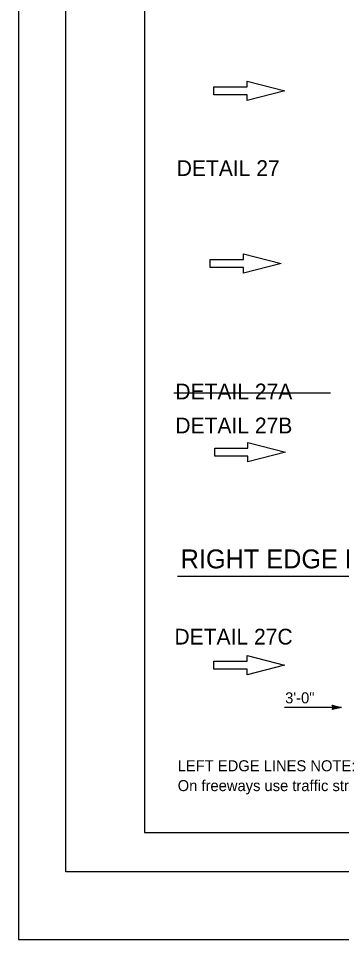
# Model space of a CAD drawing. Extents: x -893 to 867, y -474 to 712.
# Drawn here: x -893 to -688, y -474 to 111 of the extents above; entities that cross this region are included whole.
import ezdxf

# ---------------------------------------------------------------- set-up
doc = ezdxf.new("R2010")
doc.units = 0
for name, color, linetype in [('10 Sheet Format', 7, 'Continuous'), ('56 Stage 3 Anno', 7, 'Continuous'), ('57 Undefined', 7, 'Continuous'), ('60 Nongeo Data', 7, 'Continuous')]:
    doc.layers.add(name, color=color, linetype=linetype)

msp = doc.modelspace()

# ---------------------------------------------------------------- linework, layer by layer
at = {"layer": '10 Sheet Format'}
for p, q in [((-813.45, 643.96), (-813.45, -406.04)), ((-813.45, -406.04), (811.55, -406.04))]:
    msp.add_line(p, q, dxfattribs=at)
for points in [[(-893.46, -474.05), (866.55, -474.05), (866.55, 711.96), (-893.46, 711.96)], [(-863.43, 668.96), (836.57, 668.96), (836.57, -431.04), (-863.43, -431.04)], [(-863.43, 668.96), (836.57, 668.96), (836.57, -431.04), (-863.43, -431.04)]]:
    msp.add_lwpolyline(points, close=True, dxfattribs=at)
at = {"layer": '56 Stage 3 Anno'}
for p, q in [((-724.52, -326.52), (-688.19, -326.52)), ((-693.4, -326.53), (-694.2, -325.19)), ((-694.2, -325.19), (-694.2, -325.19)), ((-694.2, -325.19), (-688.2, -326.53)), ((-688.2, -326.53), (-694.2, -327.86)), ((-694.2, -327.86), (-693.4, -326.53)), ((-693.98, -325.55), (-689.58, -326.53)), ((-689.59, -326.53), (-693.96, -327.5)), ((-690.96, -326.53), (-693.79, -327.15)), ((-693.75, -325.91), (-690.96, -326.53)), ((-693.57, -326.25), (-692.34, -326.53)), ((-692.34, -326.53), (-693.55, -326.79)), ((-688.2, -326.53), (-688.2, -326.53)), ((-694.2, -327.86), (-694.2, -327.86))]:
    msp.add_line(p, q, dxfattribs=at)
at = {"layer": '57 Undefined'}
for p, q in [((-794.64, -126.82), (-695.21, -126.82)), ((-792.43, -243.23), (-405.24, -243.23))]:
    msp.add_line(p, q, dxfattribs=at)
at = {"layer": '60 Nongeo Data'}
for p, q in [((-748.16, 67.55), (-748.16, 71.19)), ((-748.16, 71.19), (-724.25, 65.05)), ((-769.26, 65.05), (-769.26, 67.55)), ((-769.26, 67.55), (-748.16, 67.55)), ((-769.26, 62.55), (-769.26, 65.05)), ((-724.25, 65.05), (-748.16, 58.91)), ((-748.16, 62.55), (-769.26, 62.55)), ((-748.16, 58.91), (-748.16, 62.55)), ((-750.51, -42.09), (-750.51, -38.45)), ((-750.51, -38.45), (-726.61, -44.59)), ((-771.61, -44.59), (-771.61, -42.09)), ((-771.61, -42.09), (-750.51, -42.09)), ((-771.61, -47.09), (-771.61, -44.59)), ((-726.61, -44.59), (-750.52, -50.73)), ((-750.52, -47.09), (-771.61, -47.09)), ((-750.52, -50.73), (-750.52, -47.09)), ((-768.8, -164.49), (-768.8, -161.99)), ((-768.8, -161.99), (-747.7, -161.99)), ((-747.7, -161.99), (-747.7, -158.35)), ((-747.7, -158.35), (-723.79, -164.49)), ((-768.8, -166.99), (-768.8, -164.49)), ((-747.7, -166.99), (-768.8, -166.99)), ((-723.79, -164.49), (-747.7, -170.63)), ((-747.7, -170.63), (-747.7, -166.99)), ((-769.36, -299.75), (-769.36, -297.25)), ((-769.36, -297.25), (-748.26, -297.25)), ((-748.26, -297.25), (-748.26, -293.61)), ((-748.26, -293.61), (-724.35, -299.75)), ((-769.36, -302.25), (-769.36, -299.75)), ((-748.26, -302.25), (-769.36, -302.25)), ((-724.35, -299.75), (-748.26, -305.89)), ((-748.26, -305.89), (-748.26, -302.25))]:
    msp.add_line(p, q, dxfattribs=at)

# ---------------------------------------------------------------- texts
at = {"layer": '57 Undefined'}
for s, height, p in [('DETAIL 27', 10, (-792.91, 11)), ('DETAIL 27A', 10, (-793.79, -130.9)), ('DETAIL 27B', 10, (-793.79, -152.49)), ('RIGHT EDGE LINE EXTENSION THROUGH', 12, (-790.39, -238.25)), ('DETAIL 27C', 10, (-794.35, -286.63)), ('3\'-0"', 7, (-724.04, -323.99)), ('LEFT EDGE LINES NOTE:', 7, (-792.29, -367.14)), ('On freeways use traffic stripe details with Type RY markers.', 7, (-792.29, -379.74))]:
    msp.add_text(s, height=height, dxfattribs=at).set_placement(p)

doc.saveas('drawing.dxf')
